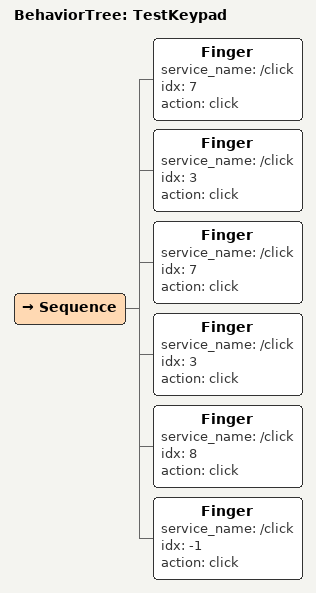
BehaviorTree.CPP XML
<root BTCPP_format="4">
  <BehaviorTree ID="TestKeypad">
    <Sequence>
      <Finger service_name="/click" idx="7" action="click"/>
      <Finger service_name="/click" idx="3" action="click"/>
      <Finger service_name="/click" idx="7" action="click"/>
      <Finger service_name="/click" idx="3" action="click"/>
      <Finger service_name="/click" idx="8" action="click"/>
      <Finger service_name="/click" idx="-1" action="click"/>
    </Sequence>
  </BehaviorTree>
</root>
